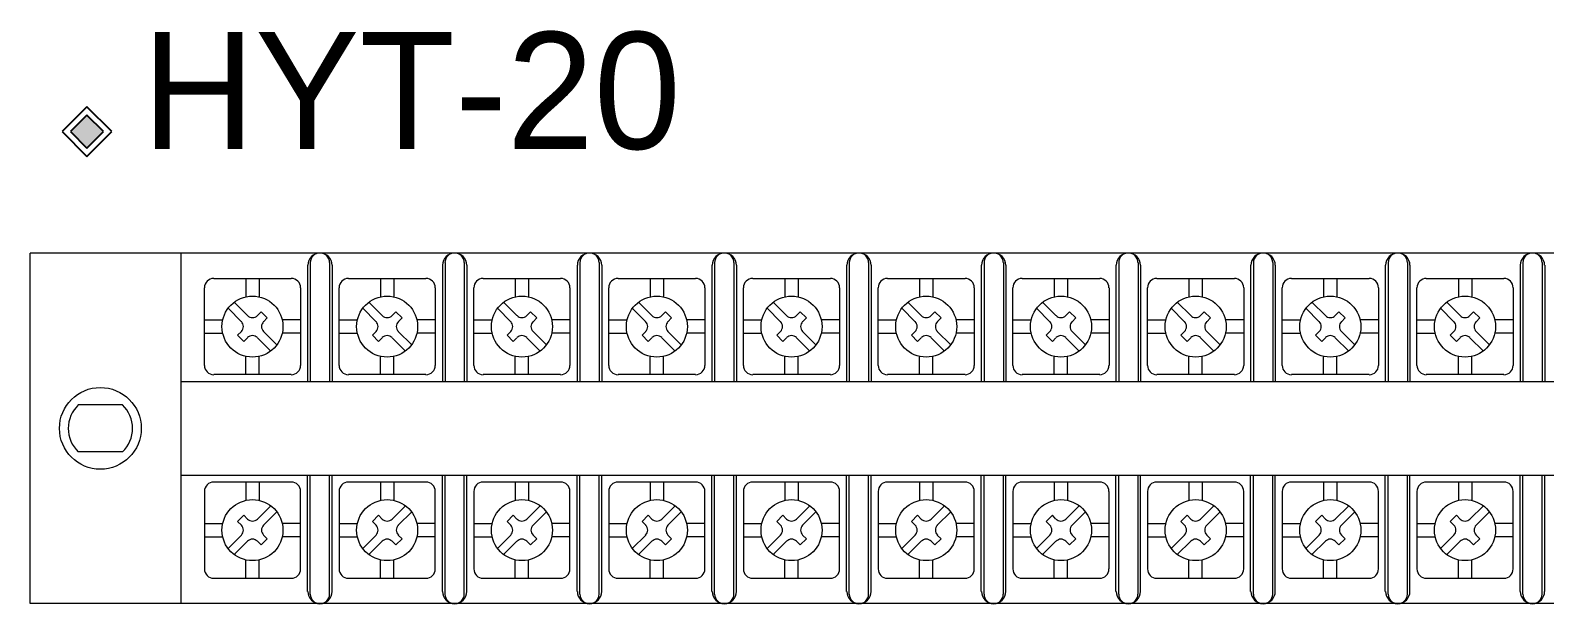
# Model space of a CAD drawing. Header units: millimetres. Extents: x 133 to 1212, y 97 to 428.
# Drawn here: x 513.9 to 643.4, y 101.7 to 150.7 of the extents above; entities that cross this region are included whole.
import ezdxf

# ---------------------------------------------------------------- set-up
doc = ezdxf.new("R2010")
doc.units = ezdxf.units.MM
doc.layers.add('hw_VTP', color=7, linetype='Continuous', lineweight=13)
doc.styles.add('RO', font='txt')

# ---------------------------------------------------------------- blocks, each defined once
blk = doc.blocks.new('CD_20P-20A')
at = {"layer": 'hw_VTP'}
for p, q in [((251, 15), (-6, 15)), ((-6, -15), (-6, 15)), ((6.9, -15), (6.9, 15)), ((12.59, 9.66), (11.45, 10.8)), ((24.11, 9.66), (22.97, 10.8)), ((35.63, 9.66), (34.49, 10.8)), ((47.18, 9.66), (46.03, 10.8)), ((58.7, 9.66), (57.55, 10.8)), ((70.22, 9.66), (69.08, 10.8)), ((81.74, 9.66), (80.6, 10.8)), ((93.27, 9.66), (92.12, 10.8)), ((104.79, 9.66), (103.64, 10.8)), ((116.31, 9.66), (115.17, 10.8)), ((12.06, 9.13), (10.92, 10.28)), ((13.75, 9.98), (13.43, 9.66)), ((14.28, 9.45), (13.75, 9.98)), ((14.28, 9.45), (13.96, 9.13)), ((23.58, 9.13), (22.44, 10.28)), ((25.27, 9.98), (24.96, 9.66)), ((25.8, 9.45), (25.27, 9.98)), ((25.8, 9.45), (25.48, 9.13)), ((35.11, 9.13), (33.96, 10.28)), ((36.79, 9.98), (36.48, 9.66)), ((37.32, 9.45), (36.79, 9.98)), ((37.32, 9.45), (37.01, 9.13)), ((46.65, 9.13), (45.5, 10.28)), ((48.34, 9.98), (48.02, 9.66)), ((48.86, 9.45), (48.34, 9.98)), ((48.86, 9.45), (48.55, 9.13)), ((58.17, 9.13), (57.03, 10.28)), ((59.86, 9.98), (59.54, 9.66)), ((60.39, 9.45), (59.86, 9.98)), ((60.39, 9.45), (60.07, 9.13)), ((69.69, 9.13), (68.55, 10.28)), ((71.38, 9.98), (71.06, 9.66)), ((71.91, 9.45), (71.38, 9.98)), ((71.91, 9.45), (71.59, 9.13)), ((81.21, 9.13), (80.07, 10.28)), ((82.9, 9.98), (82.59, 9.66)), ((83.43, 9.45), (82.9, 9.98)), ((83.43, 9.45), (83.12, 9.13)), ((92.74, 9.13), (91.59, 10.28)), ((94.43, 9.98), (94.11, 9.66)), ((94.95, 9.45), (94.43, 9.98)), ((94.95, 9.45), (94.64, 9.13)), ((104.26, 9.13), (103.12, 10.28)), ((105.95, 9.98), (105.63, 9.66)), ((106.48, 9.45), (105.95, 9.98)), ((106.48, 9.45), (106.16, 9.13)), ((115.78, 9.13), (114.64, 10.28)), ((117.47, 9.98), (117.15, 9.66)), ((118, 9.45), (117.47, 9.98)), ((118, 9.45), (117.68, 9.13)), ((12.06, 8.29), (11.74, 7.97)), ((12.27, 7.44), (11.74, 7.97)), ((15.1, 7.14), (13.96, 8.29)), ((23.58, 8.29), (23.27, 7.97)), ((23.79, 7.44), (23.27, 7.97)), ((26.63, 7.14), (25.48, 8.29)), ((35.11, 8.29), (34.79, 7.97)), ((35.32, 7.44), (34.79, 7.97)), ((38.15, 7.14), (37.01, 8.29)), ((46.65, 8.29), (46.33, 7.97)), ((46.86, 7.44), (46.33, 7.97)), ((49.69, 7.14), (48.55, 8.29)), ((58.17, 8.29), (57.85, 7.97)), ((58.38, 7.44), (57.85, 7.97)), ((61.21, 7.14), (60.07, 8.29)), ((69.69, 8.29), (69.38, 7.97)), ((69.9, 7.44), (69.38, 7.97)), ((72.74, 7.14), (71.59, 8.29)), ((81.21, 8.29), (80.9, 7.97)), ((81.43, 7.44), (80.9, 7.97)), ((84.26, 7.14), (83.12, 8.29)), ((92.74, 8.29), (92.42, 7.97)), ((92.95, 7.44), (92.42, 7.97)), ((95.78, 7.14), (94.64, 8.29)), ((104.26, 8.29), (103.94, 7.97)), ((104.47, 7.44), (103.94, 7.97)), ((107.3, 7.14), (106.16, 8.29)), ((115.78, 8.29), (115.47, 7.97)), ((115.99, 7.44), (115.47, 7.97)), ((118.83, 7.14), (117.68, 8.29)), ((12.59, 7.76), (12.27, 7.44)), ((14.58, 6.62), (13.43, 7.76)), ((24.11, 7.76), (23.79, 7.44)), ((26.1, 6.62), (24.96, 7.76)), ((35.63, 7.76), (35.32, 7.44)), ((37.62, 6.62), (36.48, 7.76)), ((47.18, 7.76), (46.86, 7.44)), ((49.16, 6.62), (48.02, 7.76)), ((58.7, 7.76), (58.38, 7.44)), ((60.69, 6.62), (59.54, 7.76)), ((70.22, 7.76), (69.9, 7.44)), ((72.21, 6.62), (71.06, 7.76)), ((81.74, 7.76), (81.43, 7.44)), ((83.73, 6.62), (82.59, 7.76)), ((93.27, 7.76), (92.95, 7.44)), ((95.25, 6.62), (94.11, 7.76)), ((104.79, 7.76), (104.47, 7.44)), ((106.78, 6.62), (105.63, 7.76)), ((116.31, 7.76), (115.99, 7.44)), ((118.3, 6.62), (117.15, 7.76)), ((6.9, 4), (238.1, 4)), ((6.9, -4), (238.1, -4)), ((6.9, -4), (69.9, -4)), ((12.27, -7.44), (11.74, -7.97)), ((12.59, -7.76), (12.27, -7.44)), ((14.58, -6.62), (13.43, -7.76)), ((15.1, -7.14), (13.96, -8.29)), ((23.79, -7.44), (23.27, -7.97)), ((24.11, -7.76), (23.79, -7.44)), ((26.1, -6.62), (24.96, -7.76)), ((26.63, -7.14), (25.48, -8.29)), ((35.32, -7.44), (34.79, -7.97)), ((35.63, -7.76), (35.32, -7.44)), ((37.62, -6.62), (36.48, -7.76)), ((38.15, -7.14), (37.01, -8.29)), ((46.86, -7.44), (46.33, -7.97)), ((47.18, -7.76), (46.86, -7.44)), ((49.16, -6.62), (48.02, -7.76)), ((49.69, -7.14), (48.55, -8.29)), ((58.38, -7.44), (57.85, -7.97)), ((58.7, -7.76), (58.38, -7.44)), ((60.69, -6.62), (59.54, -7.76)), ((61.21, -7.14), (60.07, -8.29)), ((69.9, -7.44), (69.38, -7.97)), ((70.22, -7.76), (69.9, -7.44)), ((72.21, -6.62), (71.06, -7.76)), ((72.74, -7.14), (71.59, -8.29)), ((81.43, -7.44), (80.9, -7.97)), ((81.74, -7.76), (81.43, -7.44)), ((83.73, -6.62), (82.59, -7.76)), ((84.26, -7.14), (83.12, -8.29)), ((92.95, -7.44), (92.42, -7.97)), ((93.27, -7.76), (92.95, -7.44)), ((95.25, -6.62), (94.11, -7.76)), ((95.78, -7.14), (94.64, -8.29)), ((104.47, -7.44), (103.94, -7.97)), ((104.79, -7.76), (104.47, -7.44)), ((106.78, -6.62), (105.63, -7.76)), ((107.3, -7.14), (106.16, -8.29)), ((115.99, -7.44), (115.47, -7.97)), ((116.31, -7.76), (115.99, -7.44)), ((118.3, -6.62), (117.15, -7.76)), ((118.83, -7.14), (117.68, -8.29)), ((12.06, -8.29), (11.74, -7.97)), ((23.58, -8.29), (23.27, -7.97)), ((35.11, -8.29), (34.79, -7.97)), ((46.65, -8.29), (46.33, -7.97)), ((58.17, -8.29), (57.85, -7.97)), ((69.69, -8.29), (69.38, -7.97)), ((81.21, -8.29), (80.9, -7.97)), ((92.74, -8.29), (92.42, -7.97)), ((104.26, -8.29), (103.94, -7.97)), ((115.78, -8.29), (115.47, -7.97)), ((12.06, -9.13), (10.92, -10.28)), ((12.59, -9.66), (11.45, -10.8)), ((13.75, -9.98), (13.43, -9.66)), ((14.28, -9.45), (13.75, -9.98)), ((14.28, -9.45), (13.96, -9.13)), ((23.58, -9.13), (22.44, -10.28)), ((24.11, -9.66), (22.97, -10.8)), ((25.27, -9.98), (24.96, -9.66)), ((25.8, -9.45), (25.27, -9.98)), ((25.8, -9.45), (25.48, -9.13)), ((35.11, -9.13), (33.96, -10.28)), ((35.63, -9.66), (34.49, -10.8)), ((36.79, -9.98), (36.48, -9.66)), ((37.32, -9.45), (36.79, -9.98)), ((37.32, -9.45), (37.01, -9.13)), ((46.65, -9.13), (45.5, -10.28)), ((47.18, -9.66), (46.03, -10.8)), ((48.34, -9.98), (48.02, -9.66)), ((48.86, -9.45), (48.34, -9.98)), ((48.86, -9.45), (48.55, -9.13)), ((58.17, -9.13), (57.03, -10.28)), ((58.7, -9.66), (57.55, -10.8)), ((59.86, -9.98), (59.54, -9.66)), ((60.39, -9.45), (59.86, -9.98)), ((60.39, -9.45), (60.07, -9.13)), ((69.69, -9.13), (68.55, -10.28)), ((70.22, -9.66), (69.08, -10.8)), ((71.38, -9.98), (71.06, -9.66)), ((71.91, -9.45), (71.38, -9.98)), ((71.91, -9.45), (71.59, -9.13)), ((81.21, -9.13), (80.07, -10.28)), ((81.74, -9.66), (80.6, -10.8)), ((82.9, -9.98), (82.59, -9.66)), ((83.43, -9.45), (82.9, -9.98)), ((83.43, -9.45), (83.12, -9.13)), ((92.74, -9.13), (91.59, -10.28)), ((93.27, -9.66), (92.12, -10.8)), ((94.43, -9.98), (94.11, -9.66)), ((94.95, -9.45), (94.43, -9.98)), ((94.95, -9.45), (94.64, -9.13)), ((104.26, -9.13), (103.12, -10.28)), ((104.79, -9.66), (103.64, -10.8)), ((105.95, -9.98), (105.63, -9.66)), ((106.48, -9.45), (105.95, -9.98)), ((106.48, -9.45), (106.16, -9.13)), ((115.78, -9.13), (114.64, -10.28)), ((116.31, -9.66), (115.17, -10.8)), ((117.47, -9.98), (117.15, -9.66)), ((118, -9.45), (117.47, -9.98)), ((118, -9.45), (117.68, -9.13)), ((251, -15), (-6, -15))]:
    blk.add_line(p, q, dxfattribs=at)
at = {"layer": 'hw_VTP', "color": 3}
for p, q in [((17.73, 13.96), (17.73, 4)), ((17.73, 13.96), (17.73, 4)), ((17.95, 14.18), (17.95, 4)), ((19.6, 14.18), (19.6, 4)), ((19.82, 13.96), (19.82, 4)), ((29.26, 13.96), (29.26, 4)), ((29.26, 13.96), (29.26, 4)), ((29.26, 13.96), (29.26, 4)), ((29.26, 13.96), (29.26, 4)), ((29.48, 14.18), (29.48, 4)), ((31.13, 14.18), (31.13, 4)), ((31.35, 13.96), (31.35, 4)), ((40.78, 13.96), (40.78, 4)), ((41.02, 14.18), (41.02, 4)), ((42.67, 14.18), (42.67, 4)), ((42.89, 13.96), (42.89, 4)), ((52.3, 13.96), (52.3, 4)), ((52.54, 14.18), (52.54, 4)), ((54.19, 14.18), (54.19, 4)), ((54.41, 13.96), (54.41, 4)), ((63.82, 13.96), (63.82, 4)), ((64.06, 14.18), (64.06, 4)), ((65.71, 14.18), (65.71, 4)), ((65.93, 13.96), (65.93, 4)), ((75.35, 13.96), (75.35, 4)), ((75.59, 14.18), (75.59, 4)), ((77.24, 14.18), (77.24, 4)), ((77.46, 13.96), (77.46, 4)), ((86.87, 13.96), (86.87, 4)), ((87.11, 14.18), (87.11, 4)), ((88.76, 14.18), (88.76, 4)), ((88.98, 13.96), (88.98, 4)), ((98.39, 13.96), (98.39, 4)), ((98.63, 14.18), (98.63, 4)), ((100.28, 14.18), (100.28, 4)), ((100.5, 13.96), (100.5, 4)), ((109.91, 13.96), (109.91, 4)), ((110.15, 14.18), (110.15, 4)), ((111.8, 14.18), (111.8, 4)), ((112.02, 13.96), (112.02, 4)), ((121.44, 13.96), (121.44, 4)), ((121.68, 14.18), (121.68, 4)), ((123.33, 14.18), (123.33, 4)), ((123.55, 13.96), (123.55, 4)), ((17.73, -13.96), (17.73, -4)), ((17.73, -13.96), (17.73, -4)), ((17.95, -14.18), (17.95, -4)), ((19.6, -14.18), (19.6, -4)), ((19.82, -13.96), (19.82, -4)), ((29.26, -13.96), (29.26, -4)), ((29.26, -13.96), (29.26, -4)), ((29.26, -13.96), (29.26, -4)), ((29.26, -13.96), (29.26, -4)), ((29.48, -14.18), (29.48, -4)), ((31.13, -14.18), (31.13, -4)), ((31.35, -13.96), (31.35, -4)), ((40.78, -13.96), (40.78, -4)), ((41.02, -14.18), (41.02, -4)), ((42.67, -14.18), (42.67, -4)), ((42.89, -13.96), (42.89, -4)), ((52.3, -13.96), (52.3, -4)), ((52.54, -14.18), (52.54, -4)), ((54.19, -14.18), (54.19, -4)), ((54.41, -13.96), (54.41, -4)), ((63.82, -13.96), (63.82, -4)), ((64.06, -14.18), (64.06, -4)), ((65.71, -14.18), (65.71, -4)), ((65.93, -13.96), (65.93, -4)), ((75.35, -13.96), (75.35, -4)), ((75.59, -14.18), (75.59, -4)), ((77.24, -14.18), (77.24, -4)), ((77.46, -13.96), (77.46, -4)), ((86.87, -13.96), (86.87, -4)), ((87.11, -14.18), (87.11, -4)), ((88.76, -14.18), (88.76, -4)), ((88.98, -13.96), (88.98, -4)), ((98.39, -13.96), (98.39, -4)), ((98.63, -14.18), (98.63, -4)), ((100.28, -14.18), (100.28, -4)), ((100.5, -13.96), (100.5, -4)), ((109.91, -13.96), (109.91, -4)), ((110.15, -14.18), (110.15, -4)), ((111.8, -14.18), (111.8, -4)), ((112.02, -13.96), (112.02, -4)), ((121.44, -13.96), (121.44, -4)), ((121.68, -14.18), (121.68, -4)), ((123.33, -14.18), (123.33, -4)), ((123.55, -13.96), (123.55, -4))]:
    blk.add_line(p, q, dxfattribs=at)
at = {"layer": 'hw_VTP', "color": 4}
for p, q in [((8.9, 5.39), (8.9, 12.03)), ((9.7, 12.82), (16.33, 12.82)), ((12.44, 12.82), (12.44, 11.26)), ((13.58, 12.82), (13.58, 11.26)), ((17.12, 12.03), (17.12, 5.39)), ((20.42, 5.39), (20.42, 12.03)), ((21.22, 12.82), (27.85, 12.82)), ((23.96, 12.82), (23.96, 11.26)), ((25.11, 12.82), (25.11, 11.26)), ((28.65, 12.03), (28.65, 5.39)), ((31.94, 5.39), (31.94, 12.03)), ((32.74, 12.82), (39.37, 12.82)), ((35.48, 12.82), (35.48, 11.26)), ((36.63, 12.82), (36.63, 11.26)), ((40.17, 12.03), (40.17, 5.39)), ((43.49, 5.39), (43.49, 12.03)), ((44.28, 12.82), (50.91, 12.82)), ((47.02, 12.82), (47.02, 11.26)), ((48.17, 12.82), (48.17, 11.26)), ((51.71, 12.03), (51.71, 5.39)), ((55.01, 5.39), (55.01, 12.03)), ((55.8, 12.82), (62.44, 12.82)), ((58.55, 12.82), (58.55, 11.26)), ((59.69, 12.82), (59.69, 11.26)), ((63.23, 12.03), (63.23, 5.39)), ((66.53, 5.39), (66.53, 12.03)), ((67.33, 12.82), (73.96, 12.82)), ((70.07, 12.82), (70.07, 11.26)), ((71.22, 12.82), (71.22, 11.26)), ((74.75, 12.03), (74.75, 5.39)), ((78.05, 5.39), (78.05, 12.03)), ((78.85, 12.82), (85.48, 12.82)), ((81.59, 12.82), (81.59, 11.26)), ((82.74, 12.82), (82.74, 11.26)), ((86.28, 12.03), (86.28, 5.39)), ((89.58, 5.39), (89.58, 12.03)), ((90.37, 12.82), (97, 12.82)), ((93.11, 12.82), (93.11, 11.26)), ((94.26, 12.82), (94.26, 11.26)), ((97.8, 12.03), (97.8, 5.39)), ((101.1, 5.39), (101.1, 12.03)), ((101.89, 12.82), (108.53, 12.82)), ((104.64, 12.82), (104.64, 11.26)), ((105.78, 12.82), (105.78, 11.26)), ((109.32, 12.03), (109.32, 5.39)), ((112.62, 5.39), (112.62, 12.03)), ((113.42, 12.82), (120.05, 12.82)), ((116.16, 12.82), (116.16, 11.26)), ((117.31, 12.82), (117.31, 11.26)), ((120.84, 12.03), (120.84, 5.39)), ((8.9, 9.28), (10.46, 9.28)), ((17.12, 9.28), (15.56, 9.28)), ((20.42, 9.28), (21.98, 9.28)), ((28.65, 9.28), (27.08, 9.28)), ((31.94, 9.28), (33.51, 9.28)), ((40.17, 9.28), (38.61, 9.28)), ((43.49, 9.28), (45.05, 9.28)), ((51.71, 9.28), (50.15, 9.28)), ((55.01, 9.28), (56.57, 9.28)), ((63.23, 9.28), (61.67, 9.28)), ((66.53, 9.28), (68.09, 9.28)), ((74.75, 9.28), (73.19, 9.28)), ((78.05, 9.28), (79.62, 9.28)), ((86.28, 9.28), (84.71, 9.28)), ((89.58, 9.28), (91.14, 9.28)), ((97.8, 9.28), (96.24, 9.28)), ((101.1, 9.28), (102.66, 9.28)), ((109.32, 9.28), (107.76, 9.28)), ((112.62, 9.28), (114.18, 9.28)), ((120.84, 9.28), (119.28, 9.28)), ((8.9, 8.14), (10.46, 8.14)), ((17.12, 8.14), (15.56, 8.14)), ((20.42, 8.14), (21.98, 8.14)), ((28.65, 8.14), (27.08, 8.14)), ((31.94, 8.14), (33.51, 8.14)), ((40.17, 8.14), (38.61, 8.14)), ((43.49, 8.14), (45.05, 8.14)), ((51.71, 8.14), (50.15, 8.14)), ((55.01, 8.14), (56.57, 8.14)), ((63.23, 8.14), (61.67, 8.14)), ((66.53, 8.14), (68.09, 8.14)), ((74.75, 8.14), (73.19, 8.14)), ((78.05, 8.14), (79.62, 8.14)), ((86.28, 8.14), (84.71, 8.14)), ((89.58, 8.14), (91.14, 8.14)), ((97.8, 8.14), (96.24, 8.14)), ((101.1, 8.14), (102.66, 8.14)), ((109.32, 8.14), (107.76, 8.14)), ((112.62, 8.14), (114.18, 8.14)), ((120.84, 8.14), (119.28, 8.14)), ((12.44, 4.6), (12.44, 6.16)), ((13.58, 4.6), (13.58, 6.16)), ((23.96, 4.6), (23.96, 6.16)), ((25.11, 4.6), (25.11, 6.16)), ((35.48, 4.6), (35.48, 6.16)), ((36.63, 4.6), (36.63, 6.16)), ((47.02, 4.6), (47.02, 6.16)), ((48.17, 4.6), (48.17, 6.16)), ((58.55, 4.6), (58.55, 6.16)), ((59.69, 4.6), (59.69, 6.16)), ((70.07, 4.6), (70.07, 6.16)), ((71.22, 4.6), (71.22, 6.16)), ((81.59, 4.6), (81.59, 6.16)), ((82.74, 4.6), (82.74, 6.16)), ((93.11, 4.6), (93.11, 6.16)), ((94.26, 4.6), (94.26, 6.16)), ((104.64, 4.6), (104.64, 6.16)), ((105.78, 4.6), (105.78, 6.16)), ((116.16, 4.6), (116.16, 6.16)), ((117.31, 4.6), (117.31, 6.16)), ((16.33, 4.6), (9.7, 4.6)), ((27.85, 4.6), (21.22, 4.6)), ((39.37, 4.6), (32.74, 4.6)), ((50.91, 4.6), (44.28, 4.6)), ((62.44, 4.6), (55.8, 4.6)), ((73.96, 4.6), (67.33, 4.6)), ((85.48, 4.6), (78.85, 4.6)), ((97, 4.6), (90.37, 4.6)), ((108.53, 4.6), (101.89, 4.6)), ((120.05, 4.6), (113.42, 4.6)), ((1.89, 2), (-1.89, 2)), ((1.89, -2), (-1.89, -2)), ((16.33, -4.6), (9.7, -4.6)), ((12.44, -4.6), (12.44, -6.16)), ((13.58, -4.6), (13.58, -6.16)), ((27.85, -4.6), (21.22, -4.6)), ((23.96, -4.6), (23.96, -6.16)), ((25.11, -4.6), (25.11, -6.16)), ((39.37, -4.6), (32.74, -4.6)), ((35.48, -4.6), (35.48, -6.16)), ((36.63, -4.6), (36.63, -6.16)), ((50.91, -4.6), (44.28, -4.6)), ((47.02, -4.6), (47.02, -6.16)), ((48.17, -4.6), (48.17, -6.16)), ((62.44, -4.6), (55.8, -4.6)), ((58.55, -4.6), (58.55, -6.16)), ((59.69, -4.6), (59.69, -6.16)), ((73.96, -4.6), (67.33, -4.6)), ((70.07, -4.6), (70.07, -6.16)), ((71.22, -4.6), (71.22, -6.16)), ((85.48, -4.6), (78.85, -4.6)), ((81.59, -4.6), (81.59, -6.16)), ((82.74, -4.6), (82.74, -6.16)), ((97, -4.6), (90.37, -4.6)), ((93.11, -4.6), (93.11, -6.16)), ((94.26, -4.6), (94.26, -6.16)), ((108.53, -4.6), (101.89, -4.6)), ((104.64, -4.6), (104.64, -6.16)), ((105.78, -4.6), (105.78, -6.16)), ((120.05, -4.6), (113.42, -4.6)), ((116.16, -4.6), (116.16, -6.16)), ((117.31, -4.6), (117.31, -6.16)), ((8.9, -5.39), (8.9, -12.03)), ((17.12, -12.03), (17.12, -5.39)), ((20.42, -5.39), (20.42, -12.03)), ((28.65, -12.03), (28.65, -5.39)), ((31.94, -5.39), (31.94, -12.03)), ((40.17, -12.03), (40.17, -5.39)), ((43.49, -5.39), (43.49, -12.03)), ((51.71, -12.03), (51.71, -5.39)), ((55.01, -5.39), (55.01, -12.03)), ((63.23, -12.03), (63.23, -5.39)), ((66.53, -5.39), (66.53, -12.03)), ((74.75, -12.03), (74.75, -5.39)), ((78.05, -5.39), (78.05, -12.03)), ((86.28, -12.03), (86.28, -5.39)), ((89.58, -5.39), (89.58, -12.03)), ((97.8, -12.03), (97.8, -5.39)), ((101.1, -5.39), (101.1, -12.03)), ((109.32, -12.03), (109.32, -5.39)), ((112.62, -5.39), (112.62, -12.03)), ((120.84, -12.03), (120.84, -5.39)), ((120.84, -12.03), (120.84, -5.39)), ((8.9, -8.14), (10.46, -8.14)), ((17.12, -8.14), (15.56, -8.14)), ((20.42, -8.14), (21.98, -8.14)), ((28.65, -8.14), (27.08, -8.14)), ((31.94, -8.14), (33.51, -8.14)), ((40.17, -8.14), (38.61, -8.14)), ((43.49, -8.14), (45.05, -8.14)), ((51.71, -8.14), (50.15, -8.14)), ((55.01, -8.14), (56.57, -8.14)), ((63.23, -8.14), (61.67, -8.14)), ((66.53, -8.14), (68.09, -8.14)), ((74.75, -8.14), (73.19, -8.14)), ((78.05, -8.14), (79.62, -8.14)), ((86.28, -8.14), (84.71, -8.14)), ((89.58, -8.14), (91.14, -8.14)), ((97.8, -8.14), (96.24, -8.14)), ((101.1, -8.14), (102.66, -8.14)), ((109.32, -8.14), (107.76, -8.14)), ((112.62, -8.14), (114.18, -8.14)), ((120.84, -8.14), (119.28, -8.14)), ((8.9, -9.28), (10.46, -9.28)), ((17.12, -9.28), (15.56, -9.28)), ((20.42, -9.28), (21.98, -9.28)), ((28.65, -9.28), (27.08, -9.28)), ((31.94, -9.28), (33.51, -9.28)), ((40.17, -9.28), (38.61, -9.28)), ((43.49, -9.28), (45.05, -9.28)), ((51.71, -9.28), (50.15, -9.28)), ((55.01, -9.28), (56.57, -9.28)), ((63.23, -9.28), (61.67, -9.28)), ((66.53, -9.28), (68.09, -9.28)), ((74.75, -9.28), (73.19, -9.28)), ((78.05, -9.28), (79.62, -9.28)), ((86.28, -9.28), (84.71, -9.28)), ((89.58, -9.28), (91.14, -9.28)), ((97.8, -9.28), (96.24, -9.28)), ((101.1, -9.28), (102.66, -9.28)), ((109.32, -9.28), (107.76, -9.28)), ((112.62, -9.28), (114.18, -9.28)), ((120.84, -9.28), (119.28, -9.28)), ((12.44, -12.82), (12.44, -11.26)), ((13.58, -12.82), (13.58, -11.26)), ((23.96, -12.82), (23.96, -11.26)), ((25.11, -12.82), (25.11, -11.26)), ((35.48, -12.82), (35.48, -11.26)), ((36.63, -12.82), (36.63, -11.26)), ((47.02, -12.82), (47.02, -11.26)), ((48.17, -12.82), (48.17, -11.26)), ((58.55, -12.82), (58.55, -11.26)), ((59.69, -12.82), (59.69, -11.26)), ((70.07, -12.82), (70.07, -11.26)), ((71.22, -12.82), (71.22, -11.26)), ((81.59, -12.82), (81.59, -11.26)), ((82.74, -12.82), (82.74, -11.26)), ((93.11, -12.82), (93.11, -11.26)), ((94.26, -12.82), (94.26, -11.26)), ((104.64, -12.82), (104.64, -11.26)), ((105.78, -12.82), (105.78, -11.26)), ((116.16, -12.82), (116.16, -11.26)), ((117.31, -12.82), (117.31, -11.26)), ((9.7, -12.82), (16.33, -12.82)), ((21.22, -12.82), (27.85, -12.82)), ((32.74, -12.82), (39.37, -12.82)), ((44.28, -12.82), (50.91, -12.82)), ((55.8, -12.82), (62.44, -12.82)), ((67.33, -12.82), (73.96, -12.82)), ((78.85, -12.82), (85.48, -12.82)), ((90.37, -12.82), (97, -12.82)), ((101.89, -12.82), (108.53, -12.82)), ((113.42, -12.82), (120.05, -12.82))]:
    blk.add_line(p, q, dxfattribs=at)
at = {"layer": 'hw_VTP'}
for centre in [(13.01, 8.71), (24.53, 8.71), (36.06, 8.71), (47.6, 8.71), (59.12, 8.71), (70.64, 8.71), (82.17, 8.71), (93.69, 8.71), (105.21, 8.71), (116.73, 8.71), (13.01, -8.71), (24.53, -8.71), (36.06, -8.71), (47.6, -8.71), (59.12, -8.71), (70.64, -8.71), (82.17, -8.71), (93.69, -8.71), (105.21, -8.71), (116.73, -8.71)]:
    blk.add_circle(centre, 2.61, dxfattribs=at)
at = {"layer": 'hw_VTP', "color": 4}
blk.add_circle((0, 0), 3.5, dxfattribs=at)
at = {"layer": 'hw_VTP', "color": 3}
for centre, radius, start, end in [((18.78, 13.96), 1.04, 0, 180), ((18.78, 14.18), 0.825, 0, 180), ((30.3, 13.96), 1.04, 0, 180), ((30.3, 14.18), 0.825, 0, 180), ((41.84, 13.96), 1.04, 0, 180), ((41.84, 14.18), 0.825, 0, 180), ((53.37, 13.96), 1.04, 0, 180), ((53.37, 14.18), 0.825, 0, 180), ((64.89, 13.96), 1.04, 0, 180), ((64.89, 14.18), 0.825, 0, 180), ((76.41, 13.96), 1.04, 0, 180), ((76.41, 14.18), 0.825, 0, 180), ((87.93, 13.96), 1.04, 0, 180), ((87.93, 14.18), 0.825, 0, 180), ((99.46, 13.96), 1.04, 0, 180), ((99.46, 14.18), 0.825, 0, 180), ((110.98, 13.96), 1.04, 0, 180), ((110.98, 14.18), 0.825, 0, 180), ((122.5, 13.96), 1.04, 0, 180), ((122.5, 14.18), 0.825, 0, 180), ((18.78, -13.96), 1.04, 180, 0), ((18.78, -14.18), 0.825, 180, 0), ((30.3, -13.96), 1.04, 180, 0), ((30.3, -14.18), 0.825, 180, 0), ((41.84, -13.96), 1.04, 180, 0), ((41.84, -14.18), 0.825, 180, 0), ((53.37, -13.96), 1.04, 180, 0), ((53.37, -14.18), 0.825, 180, 0), ((64.89, -13.96), 1.04, 180, 0), ((64.89, -14.18), 0.825, 180, 0), ((76.41, -13.96), 1.04, 180, 0), ((76.41, -14.18), 0.825, 180, 0), ((87.93, -13.96), 1.04, 180, 0), ((87.93, -14.18), 0.825, 180, 0), ((99.46, -13.96), 1.04, 180, 0), ((99.46, -14.18), 0.825, 180, 0), ((110.98, -13.96), 1.04, 180, 0), ((110.98, -14.18), 0.825, 180, 0), ((122.5, -13.96), 1.04, 180, 0), ((122.5, -14.18), 0.825, 180, 0)]:
    blk.add_arc(centre, radius, start, end, dxfattribs=at)
at = {"layer": 'hw_VTP', "color": 4}
for centre, radius, start, end in [((9.7, 12.03), 0.797, 90, 180), ((16.33, 12.03), 0.797, 0, 90), ((21.22, 12.03), 0.797, 90, 180), ((27.85, 12.03), 0.797, 0, 90), ((32.74, 12.03), 0.797, 90, 180), ((39.37, 12.03), 0.797, 0, 90), ((44.28, 12.03), 0.797, 90, 180), ((50.91, 12.03), 0.797, 0, 90), ((55.8, 12.03), 0.797, 90, 180), ((62.44, 12.03), 0.797, 0, 90), ((67.33, 12.03), 0.797, 90, 180), ((73.96, 12.03), 0.797, 0, 90), ((78.85, 12.03), 0.797, 90, 180), ((85.48, 12.03), 0.797, 0, 90), ((90.37, 12.03), 0.797, 90, 180), ((97, 12.03), 0.797, 0, 90), ((101.89, 12.03), 0.797, 90, 180), ((108.53, 12.03), 0.797, 0, 90), ((113.42, 12.03), 0.797, 90, 180), ((120.05, 12.03), 0.797, 0, 90), ((9.7, 5.39), 0.797, 180, 270), ((16.33, 5.39), 0.797, 270, 0), ((21.22, 5.39), 0.797, 180, 270), ((27.85, 5.39), 0.797, 270, 0), ((32.74, 5.39), 0.797, 180, 270), ((39.37, 5.39), 0.797, 270, 0), ((44.28, 5.39), 0.797, 180, 270), ((50.91, 5.39), 0.797, 270, 0), ((55.8, 5.39), 0.797, 180, 270), ((62.44, 5.39), 0.797, 270, 0), ((67.33, 5.39), 0.797, 180, 270), ((73.96, 5.39), 0.797, 270, 0), ((78.85, 5.39), 0.797, 180, 270), ((85.48, 5.39), 0.797, 270, 0), ((90.37, 5.39), 0.797, 180, 270), ((97, 5.39), 0.797, 270, 0), ((101.89, 5.39), 0.797, 180, 270), ((108.53, 5.39), 0.797, 270, 0), ((113.42, 5.39), 0.797, 180, 270), ((120.05, 5.39), 0.797, 270, 0), ((0, 0), 2.75, 133.3418, 226.6582), ((0, 0), 2.75, 313.3418, 46.6582), ((9.7, -5.39), 0.797, 90, 180), ((16.33, -5.39), 0.797, 0, 90), ((21.22, -5.39), 0.797, 90, 180), ((27.85, -5.39), 0.797, 0, 90), ((32.74, -5.39), 0.797, 90, 180), ((39.37, -5.39), 0.797, 0, 90), ((44.28, -5.39), 0.797, 90, 180), ((50.91, -5.39), 0.797, 0, 90), ((55.8, -5.39), 0.797, 90, 180), ((62.44, -5.39), 0.797, 0, 90), ((67.33, -5.39), 0.797, 90, 180), ((73.96, -5.39), 0.797, 0, 90), ((78.85, -5.39), 0.797, 90, 180), ((85.48, -5.39), 0.797, 0, 90), ((90.37, -5.39), 0.797, 90, 180), ((97, -5.39), 0.797, 0, 90), ((101.89, -5.39), 0.797, 90, 180), ((108.53, -5.39), 0.797, 0, 90), ((113.42, -5.39), 0.797, 90, 180), ((120.05, -5.39), 0.797, 0, 90), ((9.7, -12.03), 0.797, 180, 270), ((16.33, -12.03), 0.797, 270, 0), ((21.22, -12.03), 0.797, 180, 270), ((27.85, -12.03), 0.797, 270, 0), ((32.74, -12.03), 0.797, 180, 270), ((39.37, -12.03), 0.797, 270, 0), ((44.28, -12.03), 0.797, 180, 270), ((50.91, -12.03), 0.797, 270, 0), ((55.8, -12.03), 0.797, 180, 270), ((62.44, -12.03), 0.797, 270, 0), ((67.33, -12.03), 0.797, 180, 270), ((73.96, -12.03), 0.797, 270, 0), ((78.85, -12.03), 0.797, 180, 270), ((85.48, -12.03), 0.797, 270, 0), ((90.37, -12.03), 0.797, 180, 270), ((97, -12.03), 0.797, 270, 0), ((101.89, -12.03), 0.797, 180, 270), ((108.53, -12.03), 0.797, 270, 0), ((113.42, -12.03), 0.797, 180, 270), ((120.05, -12.03), 0.797, 270, 0)]:
    blk.add_arc(centre, radius, start, end, dxfattribs=at)
at = {"layer": 'hw_VTP'}
for centre, start, end in [((11.64, 8.71), 315, 45), ((13.01, 10.08), 225, 315), ((14.38, 8.71), 135, 225), ((23.16, 8.71), 315, 45), ((24.53, 10.08), 225, 315), ((25.91, 8.71), 135, 225), ((34.68, 8.71), 315, 45), ((36.06, 10.08), 225, 315), ((37.43, 8.71), 135, 225), ((46.22, 8.71), 315, 45), ((47.6, 10.08), 225, 315), ((48.97, 8.71), 135, 225), ((57.75, 8.71), 315, 45), ((59.12, 10.08), 225, 315), ((60.49, 8.71), 135, 225), ((69.27, 8.71), 315, 45), ((70.64, 10.08), 225, 315), ((72.02, 8.71), 135, 225), ((80.79, 8.71), 315, 45), ((82.17, 10.08), 225, 315), ((83.54, 8.71), 135, 225), ((92.31, 8.71), 315, 45), ((93.69, 10.08), 225, 315), ((95.06, 8.71), 135, 225), ((103.84, 8.71), 315, 45), ((105.21, 10.08), 225, 315), ((106.58, 8.71), 135, 225), ((115.36, 8.71), 315, 45), ((116.73, 10.08), 225, 315), ((118.11, 8.71), 135, 225), ((13.01, 7.34), 45, 135), ((24.53, 7.34), 45, 135), ((36.06, 7.34), 45, 135), ((47.6, 7.34), 45, 135), ((59.12, 7.34), 45, 135), ((70.64, 7.34), 45, 135), ((82.17, 7.34), 45, 135), ((93.69, 7.34), 45, 135), ((105.21, 7.34), 45, 135), ((116.73, 7.34), 45, 135), ((13.01, -7.34), 225, 315), ((24.53, -7.34), 225, 315), ((36.06, -7.34), 225, 315), ((47.6, -7.34), 225, 315), ((59.12, -7.34), 225, 315), ((70.64, -7.34), 225, 315), ((82.17, -7.34), 225, 315), ((93.69, -7.34), 225, 315), ((105.21, -7.34), 225, 315), ((116.73, -7.34), 225, 315), ((11.64, -8.71), 315, 45), ((14.38, -8.71), 135, 225), ((23.16, -8.71), 315, 45), ((25.91, -8.71), 135, 225), ((34.68, -8.71), 315, 45), ((37.43, -8.71), 135, 225), ((46.22, -8.71), 315, 45), ((48.97, -8.71), 135, 225), ((57.75, -8.71), 315, 45), ((60.49, -8.71), 135, 225), ((69.27, -8.71), 315, 45), ((72.02, -8.71), 135, 225), ((80.79, -8.71), 315, 45), ((83.54, -8.71), 135, 225), ((92.31, -8.71), 315, 45), ((95.06, -8.71), 135, 225), ((103.84, -8.71), 315, 45), ((106.58, -8.71), 135, 225), ((115.36, -8.71), 315, 45), ((118.11, -8.71), 135, 225), ((13.01, -10.08), 45, 135), ((24.53, -10.08), 45, 135), ((36.06, -10.08), 45, 135), ((47.6, -10.08), 45, 135), ((59.12, -10.08), 45, 135), ((70.64, -10.08), 45, 135), ((82.17, -10.08), 45, 135), ((93.69, -10.08), 45, 135), ((105.21, -10.08), 45, 135), ((116.73, -10.08), 45, 135)]:
    blk.add_arc(centre, 0.597, start, end, dxfattribs=at)

msp = doc.modelspace()

# ---------------------------------------------------------------- hatches: boundary and pattern name
msp.add_hatch(color=3).paths.add_polyline_path([(518.72, 143.47), (517.3, 142.06), (518.72, 140.64), (520.13, 142.06)])

# ---------------------------------------------------------------- linework, layer by layer
at = {"color": 3}
for p, q in [((518.72, 144.18), (516.59, 142.06)), ((520.84, 142.06), (518.72, 144.18)), ((518.72, 143.47), (517.3, 142.06)), ((520.13, 142.06), (518.72, 143.47)), ((516.59, 142.06), (518.72, 139.94)), ((517.3, 142.06), (518.72, 140.64)), ((518.72, 140.64), (520.13, 142.06)), ((518.72, 139.94), (520.84, 142.06))]:
    msp.add_line(p, q, dxfattribs=at)

# ---------------------------------------------------------------- block references
msp.add_blockref('CD_20P-20A', (519.87, 116.67))

# ---------------------------------------------------------------- texts
at = {"color": 3, "style": 'RO'}
msp.add_text('HYT-20', height=10, dxfattribs=at).set_placement((523.45, 140.58))

doc.saveas('drawing.dxf')
